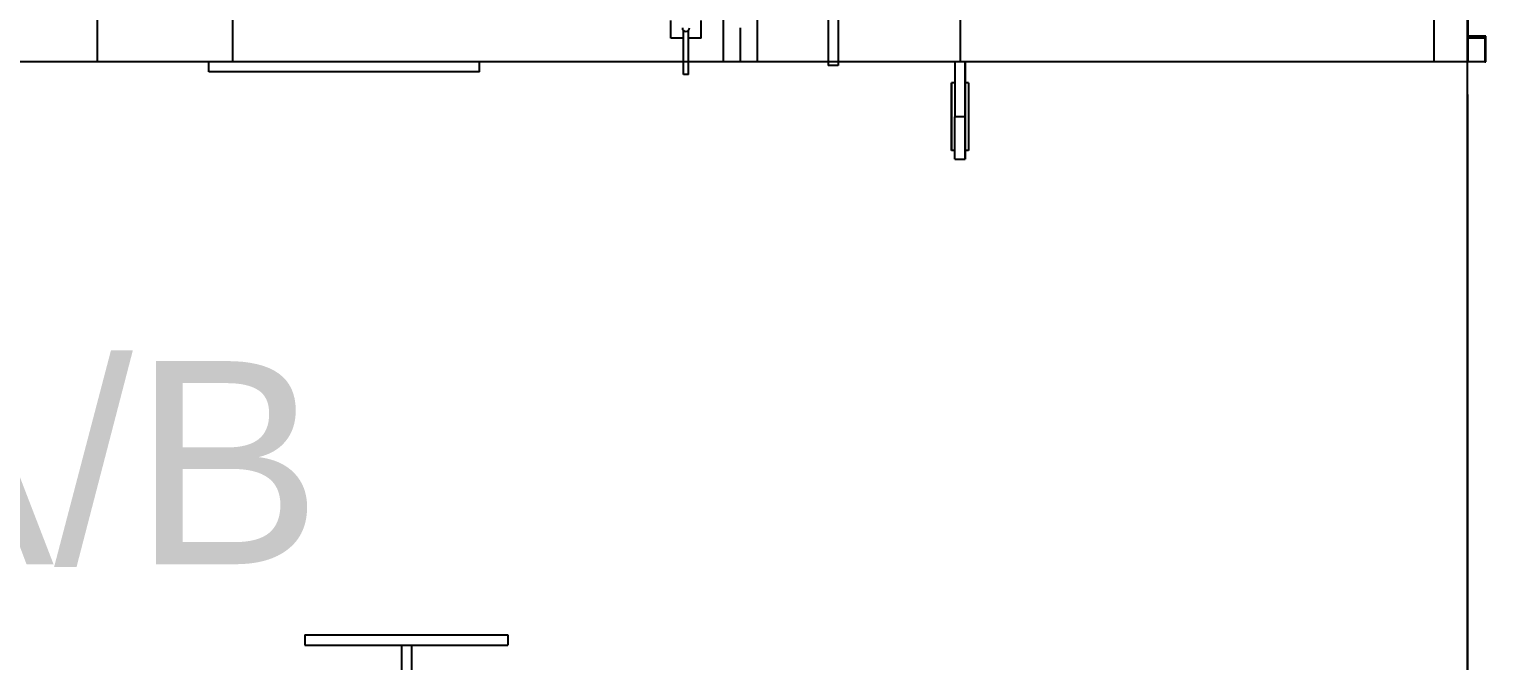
# Model space of a CAD drawing. Header units: inches. Extents: x 517790 to 538444, y 301815 to 302461.
# Drawn here: x 517892.854 to 517896.917, y 302319.896 to 302321.657 of the extents above; entities that cross this region are included whole.
import ezdxf

# ---------------------------------------------------------------- set-up
doc = ezdxf.new("R2010")
doc.units = ezdxf.units.IN
doc.header["$MEASUREMENT"] = 0
doc.linetypes.add('BLAST PROOF PARTITION-EMBED 1_DWG$0$DIVIDE2', pattern=[0.625, 0.25, -0.125, 0, -0.125, 0, -0.125])
doc.layers.add('硅胶总平面底图 工艺装置区', color=253, linetype='Continuous')
doc.layers.add('硅胶总平面底图0804', color=253, linetype='Continuous')
doc.styles.get("Standard").update_dxf_attribs({"font": 'arial.ttf'})

msp = doc.modelspace()

# ---------------------------------------------------------------- linework, layer by layer
at = {"layer": '硅胶总平面底图 工艺装置区', "linetype": 'BLAST PROOF PARTITION-EMBED 1_DWG$0$DIVIDE2', "lineweight": -3, "ltscale": 400}
msp.add_line((517896.8661, 302291.2639), (517896.8661, 302348.8476), dxfattribs=at)
at = {"layer": '硅胶总平面底图 工艺装置区', "color": 253, "linetype": 'Continuous', "lineweight": -3}
for p, q in [((517896.7719, 302324.0205), (517896.7719, 302321.5662)), ((517896.8663, 302324.0205), (517896.8663, 302321.5662)), ((517893.0431, 302322.2978), (517893.0431, 302321.5662)), ((517895.0821, 302321.839), (517895.0821, 302321.5558)), ((517895.1105, 302321.839), (517895.1105, 302321.5558)), ((517893.4207, 302321.7314), (517893.4207, 302321.5662)), ((517895.4503, 302321.7314), (517895.4503, 302321.5662)), ((517894.6432, 302321.6322), (517894.6432, 302321.6811)), ((517894.7281, 302321.6322), (517894.7281, 302321.6811)), ((517894.7895, 302321.6832), (517894.7895, 302321.5662)), ((517894.8839, 302321.6832), (517894.8839, 302321.5662)), ((517894.6786, 302321.6322), (517894.6432, 302321.6322)), ((517894.6786, 302321.5303), (517894.6786, 302321.6534)), ((517894.6927, 302321.5303), (517894.6927, 302321.6534)), ((517894.7281, 302321.6322), (517894.6927, 302321.6322)), ((517894.8367, 302321.6606), (517894.8367, 302321.5662)), ((517896.8663, 302321.6606), (517896.8663, 302321.5662)), ((517896.9169, 302321.637), (517896.8663, 302321.637)), ((517896.8663, 302321.6332), (517896.9142, 302321.6332)), ((517896.9142, 302321.6332), (517896.9142, 302321.5662)), ((517896.9169, 302321.5662), (517896.9169, 302321.637)), ((517894.6786, 302321.5662), (517891.8867, 302321.5662)), ((517893.3546, 302321.5378), (517893.3546, 302321.5662)), ((517894.1098, 302321.5378), (517894.1098, 302321.5662)), ((517894.6927, 302321.5662), (517894.6786, 302321.5662)), ((517895.0821, 302321.5662), (517894.6927, 302321.5662)), ((517894.8839, 302321.5662), (517894.7895, 302321.5662)), ((517895.1105, 302321.5662), (517895.0821, 302321.5662)), ((517895.1105, 302321.5558), (517895.0821, 302321.5558)), ((517896.8663, 302321.5662), (517895.1105, 302321.5662)), ((517895.4361, 302321.5662), (517895.4361, 302321.4128)), ((517895.4361, 302321.5662), (517895.4361, 302321.4128)), ((517895.4645, 302321.4128), (517895.4645, 302321.5662)), ((517895.4645, 302321.5662), (517895.4645, 302321.4128)), ((517896.8663, 302321.5662), (517896.7719, 302321.5662)), ((517896.9142, 302321.5662), (517896.8663, 302321.5662)), ((517896.9142, 302321.5662), (517896.9169, 302321.5662)), ((517893.7322, 302321.5378), (517893.3546, 302321.5378)), ((517894.1098, 302321.5378), (517893.7322, 302321.5378)), ((517894.6927, 302321.5303), (517894.6786, 302321.5303)), ((517895.4267, 302321.3184), (517895.4267, 302321.5072)), ((517895.4267, 302321.5072), (517895.4267, 302321.3184)), ((517895.4361, 302321.5072), (517895.4267, 302321.5072)), ((517895.4739, 302321.5072), (517895.4645, 302321.5072)), ((517895.4739, 302321.5072), (517895.4739, 302321.3184)), ((517895.4739, 302321.5072), (517895.4739, 302321.3184)), ((517895.4645, 302321.4128), (517895.4361, 302321.4128)), ((517895.4645, 302321.4128), (517895.4361, 302321.4128)), ((517895.4361, 302321.2948), (517895.4361, 302321.4128)), ((517895.4361, 302321.2948), (517895.4361, 302321.4128)), ((517895.4645, 302321.4128), (517895.4645, 302321.2948)), ((517895.4645, 302321.2948), (517895.4645, 302321.4128)), ((517895.4361, 302321.3184), (517895.4267, 302321.3184)), ((517895.4739, 302321.3184), (517895.4645, 302321.3184)), ((517895.4361, 302321.2948), (517895.4645, 302321.2948)), ((517893.6227, 302319.968), (517894.1891, 302319.968)), ((517893.6227, 302319.968), (517893.6227, 302319.9397)), ((517894.1891, 302319.968), (517894.1891, 302319.9397)), ((517893.6227, 302319.9397), (517894.1891, 302319.9397)), ((517893.8918, 302319.9397), (517893.8918, 302319.6304)), ((517893.9201, 302319.9397), (517893.9201, 302319.6304))]:
    msp.add_line(p, q, dxfattribs=at)
msp.add_arc((517894.6857, 302321.6606), 0.0101, 180, 0, dxfattribs=at)
msp.add_arc((517894.6857, 302321.6606), 0.0101, 180, 0, dxfattribs=at)
at = {"layer": '硅胶总平面底图0804', "color": 253, "linetype": 'Continuous', "lineweight": 20}
msp.add_line((517896.8661, 302291.2639), (517896.8661, 302348.8476), dxfattribs=at)
at = {"layer": '硅胶总平面底图0804', "color": 5, "linetype": 'Continuous', "lineweight": 20}
msp.add_line((517896.8663, 302321.4744), (517896.8663, 302307.856), dxfattribs=at)

# ---------------------------------------------------------------- texts
at = {"layer": '硅胶总平面底图 工艺装置区', "color": 9}
msp.add_text('S-0301A/B', height=0.5664, dxfattribs=at).set_placement((517889.8442, 302320.165))

doc.saveas('drawing.dxf')
